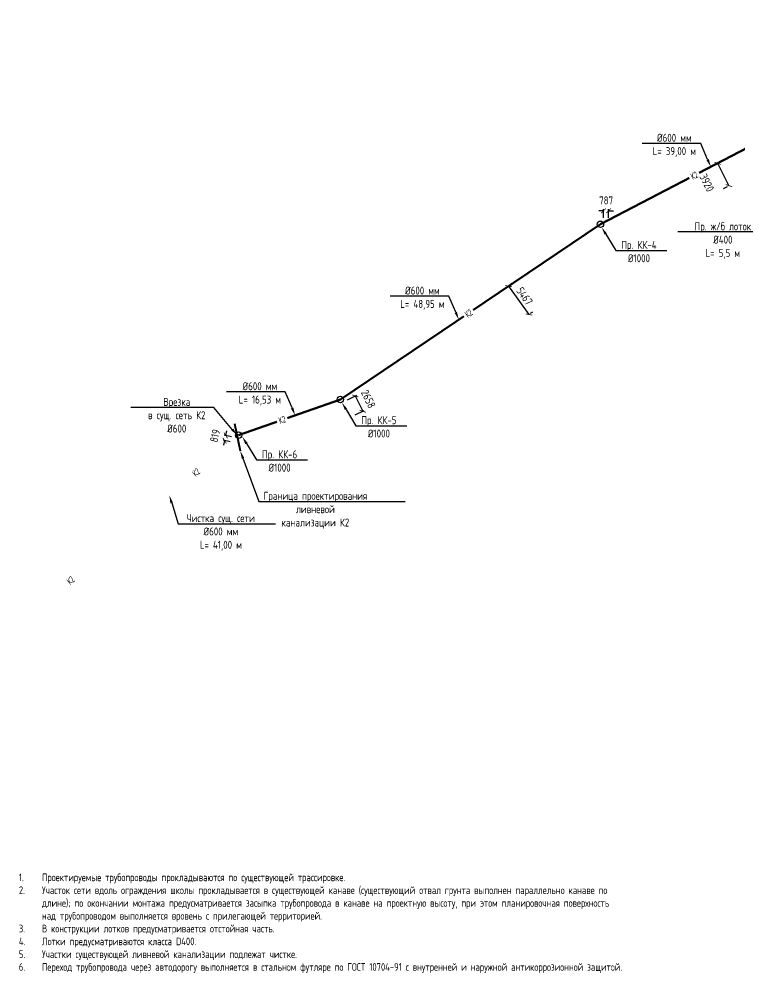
# Model space of a CAD drawing. Header units: millimetres. Extents: x 41457877 to 42425270, y 23449202 to 23618600.
# Drawn here: x 41832877 to 41945406, y 23458159 to 23607173 of the extents above; entities that cross this region are included whole.
import ezdxf
from ezdxf import colors
from ezdxf.entities.mleader import LeaderData, LeaderLine
from ezdxf.math import Vec2, Vec3

# ---------------------------------------------------------------- set-up
doc = ezdxf.new("R2010")
doc.units = ezdxf.units.MM
doc.set_wipeout_variables(frame=1)
for name, color, linetype, lineweight in [('Text blocks_Ном._пера__28', 7, 'Continuous', 13), ('ВК_Текст', 7, 'Continuous', 25), ('Колодца К2', 30, 'Continuous', 30), ('Труба К2', 7, 'Continuous', 60)]:
    doc.layers.add(name, color=color, linetype=linetype, lineweight=lineweight)
doc.layers.add('Выноски', color=7, linetype='Continuous')
doc.styles.add('GOST 2.304', font='GOST_type.ttf')
doc.styles.add('GOST_100', font='cs_gost2304.shx', dxfattribs={"width": 0.7, "height": 300})
doc.styles.get("Standard").update_dxf_attribs({"font": 'arial.ttf'})
doc.dimstyles.new('STANDARD$0', dxfattribs={"dimscale": 100, "dimtxt": 2.5, "dimasz": 1, "dimexe": 0.5, "dimexo": 2, "dimgap": 1, "dimtad": 1, "dimdec": 0, "dimzin": 0, "dimdsep": 46, "dimtxsty": 'Standard', "dimblk1": 'OBLIQUE', "dimblk2": 'OBLIQUE', "dimsah": 1, "dimcen": 2, "dimadec": 0, "dimazin": 0, "dimtfac": 1, "dimtdec": 4, "dimtofl": 0, "dimtmove": 2, "dimatfit": 3, "dimldrblk": 'OBLIQUE', "dimfxl": 1, "dimtolj": 1, "dimtzin": 0, "dimarcsym": 0})

# ---------------------------------------------------------------- blocks, each defined once
blk = doc.blocks.new('*U9')
at = {"color": 255}
blk.add_wipeout([(-200, 125), (200, 125), (200, -125), (-200, -125)], dxfattribs=at)
at = {"layer": 'ВК_Текст', "insert": (0, 0), "char_height": 250, "attachment_point": 5, "style": 'GOST_100'}
blk.add_mtext('К2', dxfattribs=at)
blk = doc.blocks.new('_ArchTick')
at = {"color": 0, "linetype": 'ByBlock', "const_width": 0.15}
blk.add_lwpolyline([(-0.5, -0.5), (0.5, 0.5)], dxfattribs=at)
blk = doc.blocks.new('*D284')
at = {"color": 0, "lineweight": -2, "transparency": 16777216}
for p, q in [((41924128, 23577217), (41923378, 23577217)), ((41924128, 23576117), (41924128, 23577467)), ((41924915, 23576117), (41924915, 23577467)), ((41924915, 23577217), (41925665, 23577217))]:
    blk.add_line(p, q, dxfattribs=at)
at = {"color": 0, "lineweight": -2, "transparency": 16777216, "xscale": 750.0000000000001, "yscale": 750.0000000000001, "zscale": 750.0000000000001}
blk.add_blockref('_ArchTick', (41924128, 23577217), dxfattribs=at)
at = {"color": 0, "lineweight": -2, "transparency": 16777216, "xscale": 750.0000000000001, "yscale": 750.0000000000001, "zscale": 750.0000000000001, "rotation": 180}
blk.add_blockref('_ArchTick', (41924915, 23577217), dxfattribs=at)
at = {"color": 0, "transparency": 16777216, "insert": (41924521, 23578843), "char_height": 1250, "attachment_point": 5, "style": 'GOST 2.304'}
blk.add_mtext('\\A1;787', dxfattribs=at)
blk = doc.blocks.new('_Oblique')
at = {"color": 0, "linetype": 'ByBlock', "lineweight": -2}
blk.add_line((-0.5, -0.5), (0.5, 0.5), dxfattribs=at)
blk = doc.blocks.new('*D285')
at = {"color": 0, "lineweight": -2, "transparency": 16777216}
for p, q in [((41884165, 23547712), (41885584, 23548405)), ((41885360, 23548295), (41886527, 23545907)), ((41885332, 23545323), (41886751, 23546017))]:
    blk.add_line(p, q, dxfattribs=at)
at = {"color": 0, "lineweight": -2, "transparency": 16777216, "xscale": 750.0000000000001, "yscale": 750.0000000000001, "zscale": 750.0000000000001}
for p, rotation in [((41885360, 23548295), 116.0401737106404), ((41886527, 23545907), 296.0401737106404)]:
    blk.add_blockref('_ArchTick', p, dxfattribs=dict(at, rotation=rotation))
at = {"color": 0, "transparency": 16777216, "insert": (41887404, 23547815), "char_height": 1250, "attachment_point": 5, "rotation": 296.04017, "style": 'GOST 2.304'}
blk.add_mtext('\\A1;2658', dxfattribs=at)
blk = doc.blocks.new('*D286')
at = {"color": 0, "lineweight": -2, "transparency": 16777216}
for p, q in [((41865137, 23542118), (41865302, 23542850)), ((41865845, 23541119), (41864713, 23541373)), ((41864957, 23541318), (41864793, 23540587)), ((41866025, 23541918), (41864893, 23542173))]:
    blk.add_line(p, q, dxfattribs=at)
at = {"color": 0, "lineweight": -2, "transparency": 16777216, "xscale": 750.0000000000001, "yscale": 750.0000000000001, "zscale": 750.0000000000001}
for p, rotation in [((41864957, 23541318), 77.31042047188828), ((41865137, 23542118), 257.3104204718883)]:
    blk.add_blockref('_ArchTick', p, dxfattribs=dict(at, rotation=rotation))
at = {"color": 0, "transparency": 16777216, "insert": (41863461, 23542075), "char_height": 1250, "attachment_point": 5, "rotation": 77.31042, "style": 'GOST 2.304'}
blk.add_mtext('\\A1;819', dxfattribs=at)
blk = doc.blocks.new('*D287')
at = {"color": 0, "lineweight": -2, "transparency": 16777216}
for p, q in [((41909282, 23565458), (41912469, 23561016)), ((41909825, 23565847), (41909485, 23565603)), ((41913012, 23561405), (41912672, 23561161))]:
    blk.add_line(p, q, dxfattribs=at)
at = {"color": 0, "lineweight": -2, "transparency": 16777216, "xscale": 750.0000000000001, "yscale": 750.0000000000001, "zscale": 750.0000000000001}
for p, rotation in [((41909282, 23565458), 125.6546219141526), ((41912469, 23561016), 305.6546219141526)]:
    blk.add_blockref('_ArchTick', p, dxfattribs=dict(at, rotation=rotation))
at = {"color": 0, "transparency": 16777216, "insert": (41911790, 23563893), "char_height": 1250, "attachment_point": 5, "rotation": 305.65462, "style": 'GOST 2.304'}
blk.add_mtext('\\A1;5467', dxfattribs=at)
blk = doc.blocks.new('*D288')
at = {"color": 0, "lineweight": -2, "transparency": 16777216}
for p, q in [((41941081, 23584214), (41941703, 23584529)), ((41941926, 23584642), (41943697, 23581145)), ((41942852, 23580717), (41943474, 23581032))]:
    blk.add_line(p, q, dxfattribs=at)
at = {"color": 0, "lineweight": -2, "transparency": 16777216, "xscale": 750.0000000000001, "yscale": 750.0000000000001, "zscale": 750.0000000000001}
for p, rotation in [((41941926, 23584642), 116.8650067818349), ((41943697, 23581145), 296.8650067818349)]:
    blk.add_blockref('_ArchTick', p, dxfattribs=dict(at, rotation=rotation))
at = {"color": 0, "transparency": 16777216, "insert": (41940243, 23581593), "char_height": 1250, "attachment_point": 5, "rotation": 296.86501, "style": 'GOST 2.304'}
blk.add_mtext('\\A1;3920', dxfattribs=at)

msp = doc.modelspace()

# ---------------------------------------------------------------- linework, layer by layer
at = {"color": 240, "lineweight": 40, "true_color": 0xed1f24}
msp.add_line((41866494.808, 23543999.008, 193576), (41867398.638, 23539738.914, 193576), dxfattribs=at)
at = {"layer": 'Колодца К2'}
for centre in [(41923627.797, 23575116.982), (41883027.321, 23547746.75), (41867154.5, 23542174.091)]:
    msp.add_circle(centre, 500, dxfattribs=at)
at = {"layer": 'Труба К2'}
msp.add_lwpolyline([(42001561.653, 23598148.648), (41996467.279, 23607172.954), (41960954.847, 23594040.243), (41958160.302, 23593091.003), (41923627.797, 23575116.982), (41883027.322, 23547746.75), (41867154.5, 23542174.091)], dxfattribs=at)

# ---------------------------------------------------------------- block references
at = {"layer": 'ВК_Текст', "xscale": 4.266666666666672, "yscale": 4.266666666666672, "zscale": 4.266666666666672, "rotation": 40.73594167021012}
for p in [(41860511.351, 23536352.776), (41840915.267, 23519480.768)]:
    msp.add_blockref('*U9', p, dxfattribs=at)

# ---------------------------------------------------------------- texts
at = {"layer": 'Text blocks_Ном._пера__28', "insert": (41831641.977, 23473688.709), "char_height": 1200, "attachment_point": 1, "style": 'GOST 2.304'}
msp.add_mtext_dynamic_manual_height_columns('\\pi-3600,l4800,t4800;1.^IПроектируемые трубопроводы прокладываются по существующей трассировке.\\P2.^IУчасток сети вдоль ограждения школы прокладывается в существующей канаве (существующий отвал грунта выполнен параллельно канаве по длине); по окончании монтажа предусматривается засыпка трубопровода в канаве на проектную высоту, при этом планировочная поверхность над трубопроводом выполняется вровень с прилегающей территорией. \\P3.^IВ конструкции лотков предусматривается отстойная часть.\\P4.^IЛотки предусматриваются класса D400.\\P5.^IУчастки существующей ливневой канализации подлежат чистке.\\P6.^IПереход трубопровода через автодорогу выполняется в стальном футляре по ГОСТ 10704-91 с внутренней и наружной антикоррозионной защитой.', width=93446.89135, gutter_width=12.5, heights=[0], dxfattribs=at)

# ---------------------------------------------------------------- dimensions: what is measured, and where the dimension line sits
dim = msp.add_linear_dim(base=(41924915.017, 23577217.212), p1=(41924127.797, 23575116.982), p2=(41924915.017, 23575116.982), dimstyle='STANDARD$0', override={"dimscale": 500, "dimasz": 1.5, "dimtxsty": 'GOST 2.304', "dimblk1": 'ArchTick', "dimblk2": 'ArchTick'})
dim.commit()
dim.dimension.update_dxf_attribs({"geometry": '*D284', "text_midpoint": (41924521.407, 23578842.659)})
for p1, p2, distance, picture, middle in [((41909012.903, 23565264.559), (41912199.533, 23560822.474), 331.188, '*D287', (41911790.163, 23563892.846)), ((41883266.567, 23547272.792), (41884433.52, 23544884.434), 2329.559, '*D285', (41887403.964, 23547815.062)), ((41867000.322, 23541698.456), (41866820.31, 23540899.004), -1909.638, '*D286', (41863461.141, 23542075.376))]:
    dim = msp.add_aligned_dim(p1=p1, p2=p2, distance=distance, dimstyle='STANDARD$0', override={"dimscale": 500, "dimasz": 1.5, "dimtxsty": 'GOST 2.304', "dimblk1": 'ArchTick', "dimblk2": 'ArchTick'})
    dim.commit()
    dim.dimension.update_dxf_attribs({"geometry": picture, "text_midpoint": middle})

# ---------------------------------------------------------------- leaders
at = {"layer": 'Выноски', "color": 0, "lineweight": -2}
ml = msp.add_multileader_mtext('Standard', dxfattribs=at)
ml.set_content('{\\C0;%%C600 мм\\PL= 39,00 м}', color=5, style='GOST 2.304')
ml.set_leader_properties(lineweight=-3)
ml.build(insert=Vec2(0, 0))
ml.multileader.update_dxf_attribs({"text_left_attachment_type": 6, "text_right_attachment_type": 6, "dogleg_length": 1, "arrow_head_size": 1250, "scale": 500})
ctx = ml.context
ctx.base_point, ctx.scale, ctx.char_height, ctx.arrow_head_size, ctx.landing_gap_size, ctx.plane_origin = Vec3(41931123.919, 23587753.147), 500, 1250, 1250, 900, Vec3(41928349.167, 23567922.772)
ctx.left_attachment, ctx.right_attachment, ctx.text_align_type = 6, 6, 1
notes = []
notes.append((ctx, [(1, (1, 1, 0), (41939312.187, 23587753.147), (-1, 0), 99.848, [(1, [(41940852.981, 23584077.307)], 0, [])])]))
ctx.mtext.insert, ctx.mtext.alignment, ctx.mtext.flow_direction = Vec3(41935168.129, 23589253.147), 2, 5
ml = msp.add_multileader_mtext('Standard', dxfattribs=at)
ml.set_content('{\\C0;Пр. КК-4\\P%%C1000}', color=5, style='GOST 2.304')
ml.set_leader_properties(lineweight=-3)
ml.build(insert=Vec2(0, 0))
ml.multileader.update_dxf_attribs({"text_left_attachment_type": 6, "text_right_attachment_type": 6, "dogleg_length": 1, "arrow_head_size": 1250, "scale": 500})
ctx = ml.context
ctx.base_point, ctx.scale, ctx.char_height, ctx.arrow_head_size, ctx.landing_gap_size, ctx.plane_origin = Vec3(41926123.009, 23571018.947), 500, 1250, 1250, 900, Vec3(41922448.537, 23559451.176)
ctx.left_attachment, ctx.right_attachment, ctx.text_align_type = 6, 6, 1
notes.append((ctx, [(0, (1, 1, 0), (41926023.161, 23571018.947), (1, 0), 99.848, [(1, [(41923817.434, 23574654.34)], 0, [])])]))
ctx.mtext.insert, ctx.mtext.alignment, ctx.mtext.flow_direction = Vec3(41929645.418, 23572518.947), 2, 5
ml = msp.add_multileader_mtext('Standard', dxfattribs=at)
ml.set_content('{\\C0;Пр. ж/б лоток\\P%%C400\\PL= 5,5 м}', color=5, style='GOST 2.304')
ml.set_leader_properties(lineweight=-3)
ml.build(insert=Vec2(0, 0))
ml.multileader.update_dxf_attribs({"text_left_attachment_type": 6, "text_right_attachment_type": 6, "dogleg_length": 1, "arrow_head_size": 1250, "scale": 500})
ctx = ml.context
ctx.base_point, ctx.scale, ctx.char_height, ctx.arrow_head_size, ctx.landing_gap_size, ctx.plane_origin = Vec3(41937308.719, 23573918.547), 500, 1250, 1250, 900, Vec3(41932034.117, 23557569.229)
ctx.left_attachment, ctx.right_attachment, ctx.text_align_type = 6, 6, 1
notes.append((ctx, [(1, (1, 1, 0), (41948269.504, 23573918.547), (-1, 0), 99.848, [(1, [(41952001.172, 23571737.149)], 0, [])])]))
ctx.mtext.insert, ctx.mtext.alignment, ctx.mtext.flow_direction = Vec3(41942739.188, 23575418.547), 2, 5
ml = msp.add_multileader_mtext('Standard', dxfattribs=at)
ml.set_content('{\\C0;%%C600 мм\\PL= 48,95 м}', color=5, style='GOST 2.304')
ml.set_leader_properties(lineweight=-3)
ml.build(insert=Vec2(0, 0))
ml.multileader.update_dxf_attribs({"text_left_attachment_type": 6, "text_right_attachment_type": 6, "dogleg_length": 1, "arrow_head_size": 1250, "scale": 500})
ctx = ml.context
ctx.base_point, ctx.scale, ctx.char_height, ctx.arrow_head_size, ctx.landing_gap_size, ctx.plane_origin = Vec3(41891796.694, 23563883.49), 500, 1250, 1250, 900, Vec3(41889021.942, 23544053.115)
ctx.left_attachment, ctx.right_attachment, ctx.text_align_type = 6, 6, 1
notes.append((ctx, [(1, (1, 1, 0), (41899984.962, 23563883.49), (-1, 0), 99.848, [(1, [(41901525.756, 23560207.65)], 0, [])])]))
ctx.mtext.insert, ctx.mtext.alignment, ctx.mtext.flow_direction = Vec3(41895840.904, 23565383.49), 2, 5
ml = msp.add_multileader_mtext('Standard', dxfattribs=at)
ml.set_content('{\\C0;%%C600 мм\\PL= 16,53 м}', color=5, style='GOST 2.304')
ml.set_leader_properties(lineweight=-3)
ml.build(insert=Vec2(0, 0))
ml.multileader.update_dxf_attribs({"text_left_attachment_type": 6, "text_right_attachment_type": 6, "dogleg_length": 1, "arrow_head_size": 1250, "scale": 500})
ctx = ml.context
ctx.base_point, ctx.scale, ctx.char_height, ctx.arrow_head_size, ctx.landing_gap_size, ctx.plane_origin = Vec3(41866605.522, 23548937.749), 500, 1250, 1250, 900, Vec3(41863473.372, 23529107.374)
ctx.left_attachment, ctx.right_attachment, ctx.text_align_type = 6, 6, 1
notes.append((ctx, [(1, (1, 1, 0), (41874436.392, 23548937.749), (-1, 0), 99.848, [(1, [(41875977.185, 23545261.909)], 0, [])])]))
ctx.mtext.insert, ctx.mtext.alignment, ctx.mtext.flow_direction = Vec3(41870471.033, 23550437.749), 2, 5
ml = msp.add_multileader_mtext('Standard', dxfattribs=at)
ml.set_content('{\\C0;Пр. КК-5\\P%%C1000}', color=5, style='GOST 2.304')
ml.set_leader_properties(lineweight=-3)
ml.build(insert=Vec2(0, 0))
ml.multileader.update_dxf_attribs({"text_left_attachment_type": 6, "text_right_attachment_type": 6, "dogleg_length": 1, "arrow_head_size": 1250, "scale": 500})
ctx = ml.context
ctx.base_point, ctx.scale, ctx.char_height, ctx.arrow_head_size, ctx.landing_gap_size, ctx.plane_origin = Vec3(41885572.142, 23543637.399), 500, 1250, 1250, 900, Vec3(41881897.67, 23532069.628)
ctx.left_attachment, ctx.right_attachment, ctx.text_align_type = 6, 6, 1
notes.append((ctx, [(0, (1, 1, 0), (41885472.294, 23543637.399), (1, 0), 99.848, [(1, [(41883266.567, 23547272.792)], 0, [])])]))
ctx.mtext.insert, ctx.mtext.alignment, ctx.mtext.flow_direction = Vec3(41889049.429, 23545137.399), 2, 5
ml = msp.add_multileader_mtext('Standard', dxfattribs=at)
ml.set_content('{\\C0;Пр. КК-6\\P%%C1000}', color=5, style='GOST 2.304')
ml.set_leader_properties(lineweight=-3)
ml.build(insert=Vec2(0, 0))
ml.multileader.update_dxf_attribs({"text_left_attachment_type": 6, "text_right_attachment_type": 6, "dogleg_length": 1, "arrow_head_size": 1250, "scale": 500})
ctx = ml.context
ctx.base_point, ctx.scale, ctx.char_height, ctx.arrow_head_size, ctx.landing_gap_size, ctx.plane_origin = Vec3(41870021.195, 23538299.909), 500, 1250, 1250, 900, Vec3(41866346.723, 23526732.138)
ctx.left_attachment, ctx.right_attachment, ctx.text_align_type = 6, 6, 1
notes.append((ctx, [(0, (1, 1, 0), (41869921.347, 23538299.909), (1, 0), 99.848, [(1, [(41867715.62, 23541935.302)], 0, [])])]))
ctx.mtext.insert, ctx.mtext.alignment, ctx.mtext.flow_direction = Vec3(41873543.157, 23539799.909), 2, 5
ml = msp.add_multileader_mtext('Standard', dxfattribs=at)
ml.set_content('{\\C0;Граница проектирования\\Pливневой\\Pканализации К2}', color=5, style='GOST 2.304')
ml.set_leader_properties(lineweight=-3)
ml.build(insert=Vec2(0, 0))
ml.multileader.update_dxf_attribs({"text_left_attachment_type": 6, "text_right_attachment_type": 6, "dogleg_length": 1, "arrow_head_size": 1250, "scale": 500})
ctx = ml.context
ctx.base_point, ctx.scale, ctx.char_height, ctx.arrow_head_size, ctx.landing_gap_size, ctx.plane_origin = Vec3(41870381.303, 23531816.406), 500, 1250, 1250, 900, Vec3(41871458.472, 23528323.735)
ctx.left_attachment, ctx.right_attachment, ctx.text_align_type = 6, 6, 1
notes.append((ctx, [(0, (1, 1, 0), (41870281.455, 23531816.406), (1, 0), 99.848, [(1, [(41867398.638, 23539738.914)], 0, [])])]))
ctx.mtext.insert, ctx.mtext.alignment, ctx.mtext.flow_direction = Vec3(41879130.213, 23533316.406), 2, 5
ml = msp.add_multileader_mtext('Standard', dxfattribs=at)
ml.set_content('{\\C0;Чистка сущ. сети\\P%%C600 мм\\PL= 41,00 м}', color=5, style='GOST 2.304')
ml.set_leader_properties(lineweight=-3)
ml.build(insert=Vec2(0, 0))
ml.multileader.update_dxf_attribs({"text_left_attachment_type": 6, "text_right_attachment_type": 6, "dogleg_length": 1, "arrow_head_size": 1250, "scale": 500})
ctx = ml.context
ctx.base_point, ctx.scale, ctx.char_height, ctx.arrow_head_size, ctx.landing_gap_size, ctx.plane_origin = Vec3(41857785.398, 23528335.62), 500, 1250, 1250, 900, Vec3(41854569.655, 23509386.986)
ctx.left_attachment, ctx.right_attachment, ctx.text_align_type = 6, 6, 1
notes.append((ctx, [(0, (1, 1, 0), (41857685.55, 23528335.62), (1, 0), 99.848, [(1, [(41856331.444, 23532775.591)], 0, [])])]))
ctx.mtext.insert, ctx.mtext.alignment, ctx.mtext.flow_direction = Vec3(41864376.07, 23529835.62), 2, 5
for ctx, leaders in notes:
    for number, flags, end, landing, length, lines in leaders:
        leader = LeaderData()
        leader.index, (leader.has_last_leader_line, leader.has_dogleg_vector, leader.attachment_direction) = number, flags
        leader.last_leader_point, leader.dogleg_vector, leader.dogleg_length = Vec3(end), Vec3(landing), length
        for number, points, colour, breaks in lines:
            line = LeaderLine()
            line.index, line.vertices, line.color, line.breaks = number, Vec3.list(points), colors.encode_raw_color(colour), breaks
            leader.lines.append(line)
        ctx.leaders.append(leader)

# ---------------------------------------------------------------- next in the draw order: block references
at = {"layer": 'ВК_Текст', "xscale": 4.266666666666672, "yscale": 4.266666666666672, "zscale": 4.266666666666672}
for p, rotation in [((41938273.445, 23582731.837), 27.49678430436884), ((41903061.168, 23561193.234), 35.09580615700678), ((41873944.35, 23544557.884), 19.10325803101813)]:
    msp.add_blockref('*U9', p, dxfattribs=dict(at, rotation=rotation))

# ---------------------------------------------------------------- next in the draw order: leaders
at = {"layer": 'Выноски', "color": 0, "lineweight": -2}
ml = msp.add_multileader_mtext('Standard', dxfattribs=at)
ml.set_content('{\\C0;Врезка\\Pв сущ. сеть К2 \\P%%C600 }', color=5, style='GOST 2.304')
ml.set_leader_properties(lineweight=-3)
ml.build(insert=Vec2(0, 0))
ml.multileader.update_dxf_attribs({"text_left_attachment_type": 6, "text_right_attachment_type": 6, "dogleg_length": 1, "arrow_head_size": 1250, "scale": 500})
ctx = ml.context
ctx.base_point, ctx.scale, ctx.char_height, ctx.arrow_head_size, ctx.landing_gap_size, ctx.plane_origin = Vec3(41851805.69, 23546493.275), 500, 1250, 1250, 900, Vec3(41843517.694, 23536179.986)
ctx.left_attachment, ctx.right_attachment, ctx.text_align_type = 6, 6, 1
notes = []
notes.append((ctx, [(1, (1, 1, 0), (41863279.341, 23546493.275), (-1, 0), 99.848, [(1, [(41866956.375, 23542121.27)], 0, [])])]))
ctx.mtext.insert, ctx.mtext.alignment, ctx.mtext.flow_direction = Vec3(41857492.592, 23547993.275), 2, 5
for ctx, leaders in notes:
    for number, flags, end, landing, length, lines in leaders:
        leader = LeaderData()
        leader.index, (leader.has_last_leader_line, leader.has_dogleg_vector, leader.attachment_direction) = number, flags
        leader.last_leader_point, leader.dogleg_vector, leader.dogleg_length = Vec3(end), Vec3(landing), length
        for number, points, colour, breaks in lines:
            line = LeaderLine()
            line.index, line.vertices, line.color, line.breaks = number, Vec3.list(points), colors.encode_raw_color(colour), breaks
            leader.lines.append(line)
        ctx.leaders.append(leader)

# ---------------------------------------------------------------- next in the draw order: dimensions: what is measured, and where the dimension line sits
dim = msp.add_aligned_dim(p1=(41941973.318, 23584665.747), p2=(41943744.514, 23581169.238), distance=-52.863, dimstyle='STANDARD$0', override={"dimscale": 500, "dimasz": 1.5, "dimtxsty": 'GOST 2.304', "dimblk1": 'ArchTick', "dimblk2": 'ArchTick'})
dim.commit()
dim.dimension.update_dxf_attribs({"geometry": '*D288', "text_midpoint": (41940243.46, 23581592.604)})

doc.saveas('drawing.dxf')
